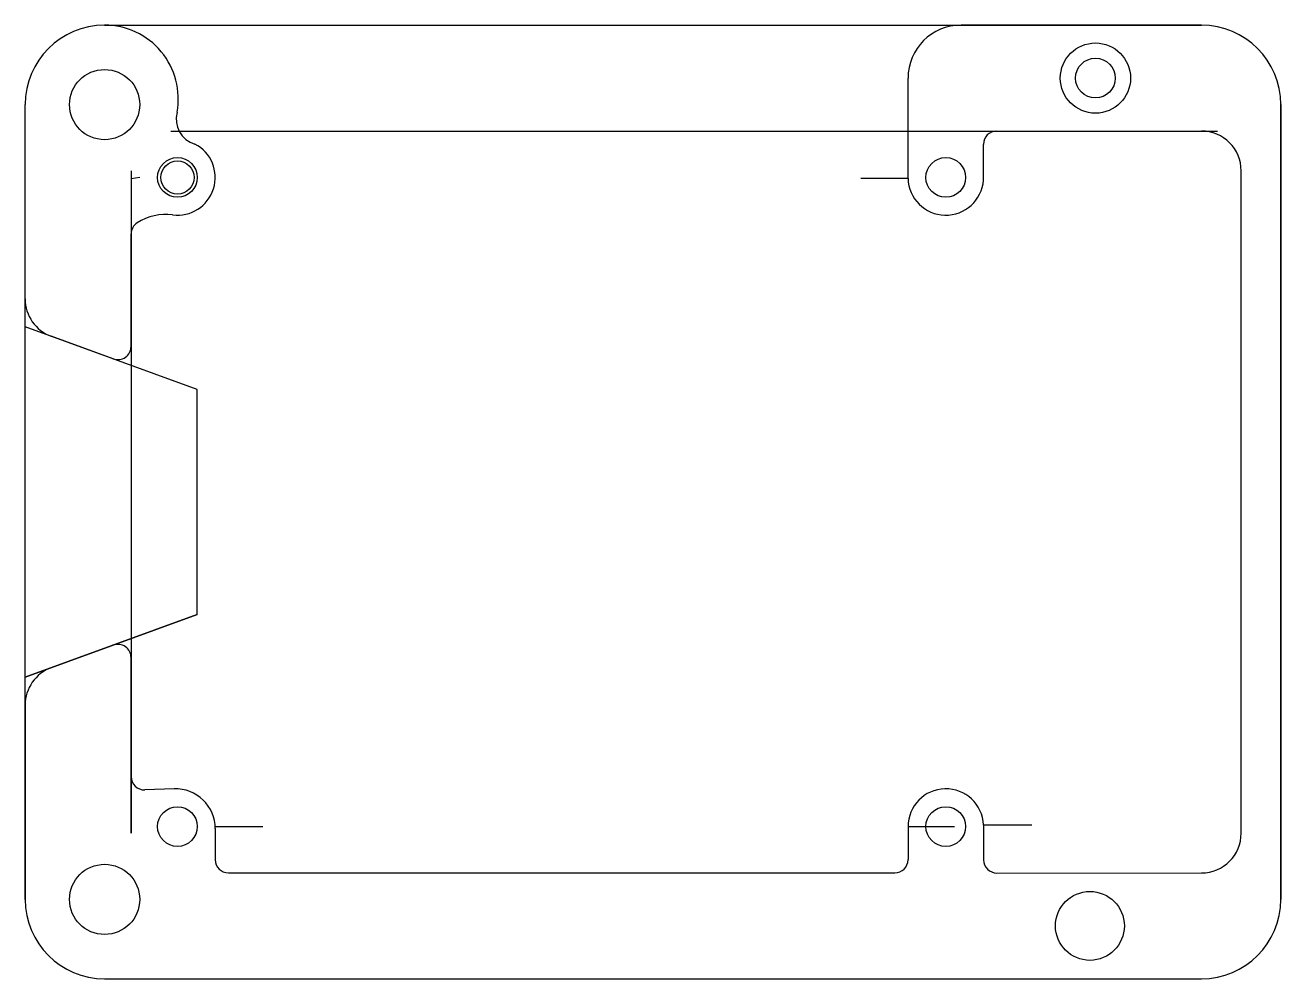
# Model space of a CAD drawing. Header units: millimetres. Extents: x -8 to 86.8, y -64 to 8.
import ezdxf

# ---------------------------------------------------------------- set-up
doc = ezdxf.new("R2010")
doc.units = ezdxf.units.MM
doc.layers.get('0').update_dxf_attribs({"linetype": 'CONTINUOUS'})

msp = doc.modelspace()

# ---------------------------------------------------------------- linework, layer by layer
for p, q in [((-2, 8), (80.796, 8)), ((80.796, 8), (62.651, 8)), ((58.651, -1), (58.651, 4)), ((-8, -12.668), (-8, 2)), ((-8, -58), (-8, 2)), ((-8, -14.768), (-8, 2)), ((86.796, 2), (86.796, -58)), ((86.796, -58), (86.796, 2)), ((3, 0), (82, 0)), ((65.343, 0), (80.796, 0)), ((65.343, 0), (80.796, 0)), ((58.651, -3.567), (58.651, -1)), ((64.343, -3.703), (64.343, -1)), ((0, -3), (0, -53)), ((0.65, -3.5), (0, -3.613)), ((58.651, -3.567), (55.083, -3.567)), ((83.796, -53), (83.796, -3)), ((0, -16.252), (0, -7.764)), ((5, -19.5), (-8, -14.768)), ((-1.342, -17.192), (-6.026, -15.487)), ((5, -36.5), (5, -19.5)), ((5, -36.5), (5, -19.5)), ((5, -36.5), (5, -19.5)), ((5, -36.5), (-8, -41.232)), ((-8, -41.232), (5, -36.5)), ((5, -36.5), (-8, -41.232)), ((-1.342, -38.808), (-6.026, -40.513)), ((0, -53), (0, -39.748)), ((-8, -58), (-8, -41.232)), ((-8, -43.332), (-8, -58)), ((3.251, -49.657), (1.033, -49.73)), ((6.35, -52.5), (9.941, -52.5)), ((6.35, -52.655), (6.35, -55)), ((58.65, -52.502), (58.65, -55)), ((58.65, -52.502), (62.15, -52.502)), ((64.347, -52.37), (64.347, -55.007)), ((64.347, -52.37), (67.985, -52.37)), ((7.35, -56), (57.65, -56)), ((65.348, -56.007), (80.796, -56)), ((-2, -64), (80.796, -64))]:
    msp.add_line(p, q)
for centre, radius in [((72.796, 4), 2.65), ((72.796, 4), 1.5), ((-2, 2), 2.65), ((3.5, -3.5), 1.5), ((3.5, -3.5), 1.25), ((3.5, -3.5), 1.25), ((61.5, -3.5), 1.5), ((3.5, -52.5), 1.5), ((61.5, -52.5), 1.5), ((-2, -58), 2.65), ((72.38, -60), 2.6)]:
    msp.add_circle(centre, radius)
for centre, radius, start, end in [((-2, 2), 6, 90, 180), ((-2, 2), 6, 90, 180), ((-2, 2.437), 5.563, -10.51925, 90), ((62.651, 4), 4, 90, 180), ((80.796, 2), 6, 0, 90), ((5.356, 0.906), 1.956, 164.72188, 254.19394), ((65.343, -1), 1, 90, 180), ((80.796, -3), 3, 0, 90), ((3.5, -3.5), 2.85, -97.35153, 62.33371), ((61.5, -3.5), 2.85, 181.33743, 355.92361), ((61.5, -3.5), 2.85, 181.33743, 355.92361), ((61.5, -3.5), 2.85, 181.33743, 355.92361), ((2.62, -10.319), 4.026, 82.64847, 122.37795), ((1, -7.764), 1, 122.37795, 180), ((-5, -12.668), 3, 180, 250), ((-1, -16.252), 1, -110, 0), ((-1, -39.748), 1, 0, 110), ((-5, -43.332), 3, 110, 180), ((1, -48.731), 1, 180, 271.89501), ((3.35, -52.655), 3, 0, 91.89501), ((61.5, -52.5), 2.85, 2.61891, 180.04231), ((61.5, -52.5), 2.85, 2.61891, 180.04231), ((61.5, -52.5), 2.85, 2.61891, 180.04231), ((80.796, -53), 3, -90, 0), ((7.35, -55), 1, 180, 270), ((57.65, -55), 1, -90, 0), ((65.347, -55.007), 1, 180, 270.02737), ((-2, -58), 6, 180, 270), ((80.796, -58), 6, -90, 0)]:
    msp.add_arc(centre, radius, start, end)

doc.saveas('drawing.dxf')
